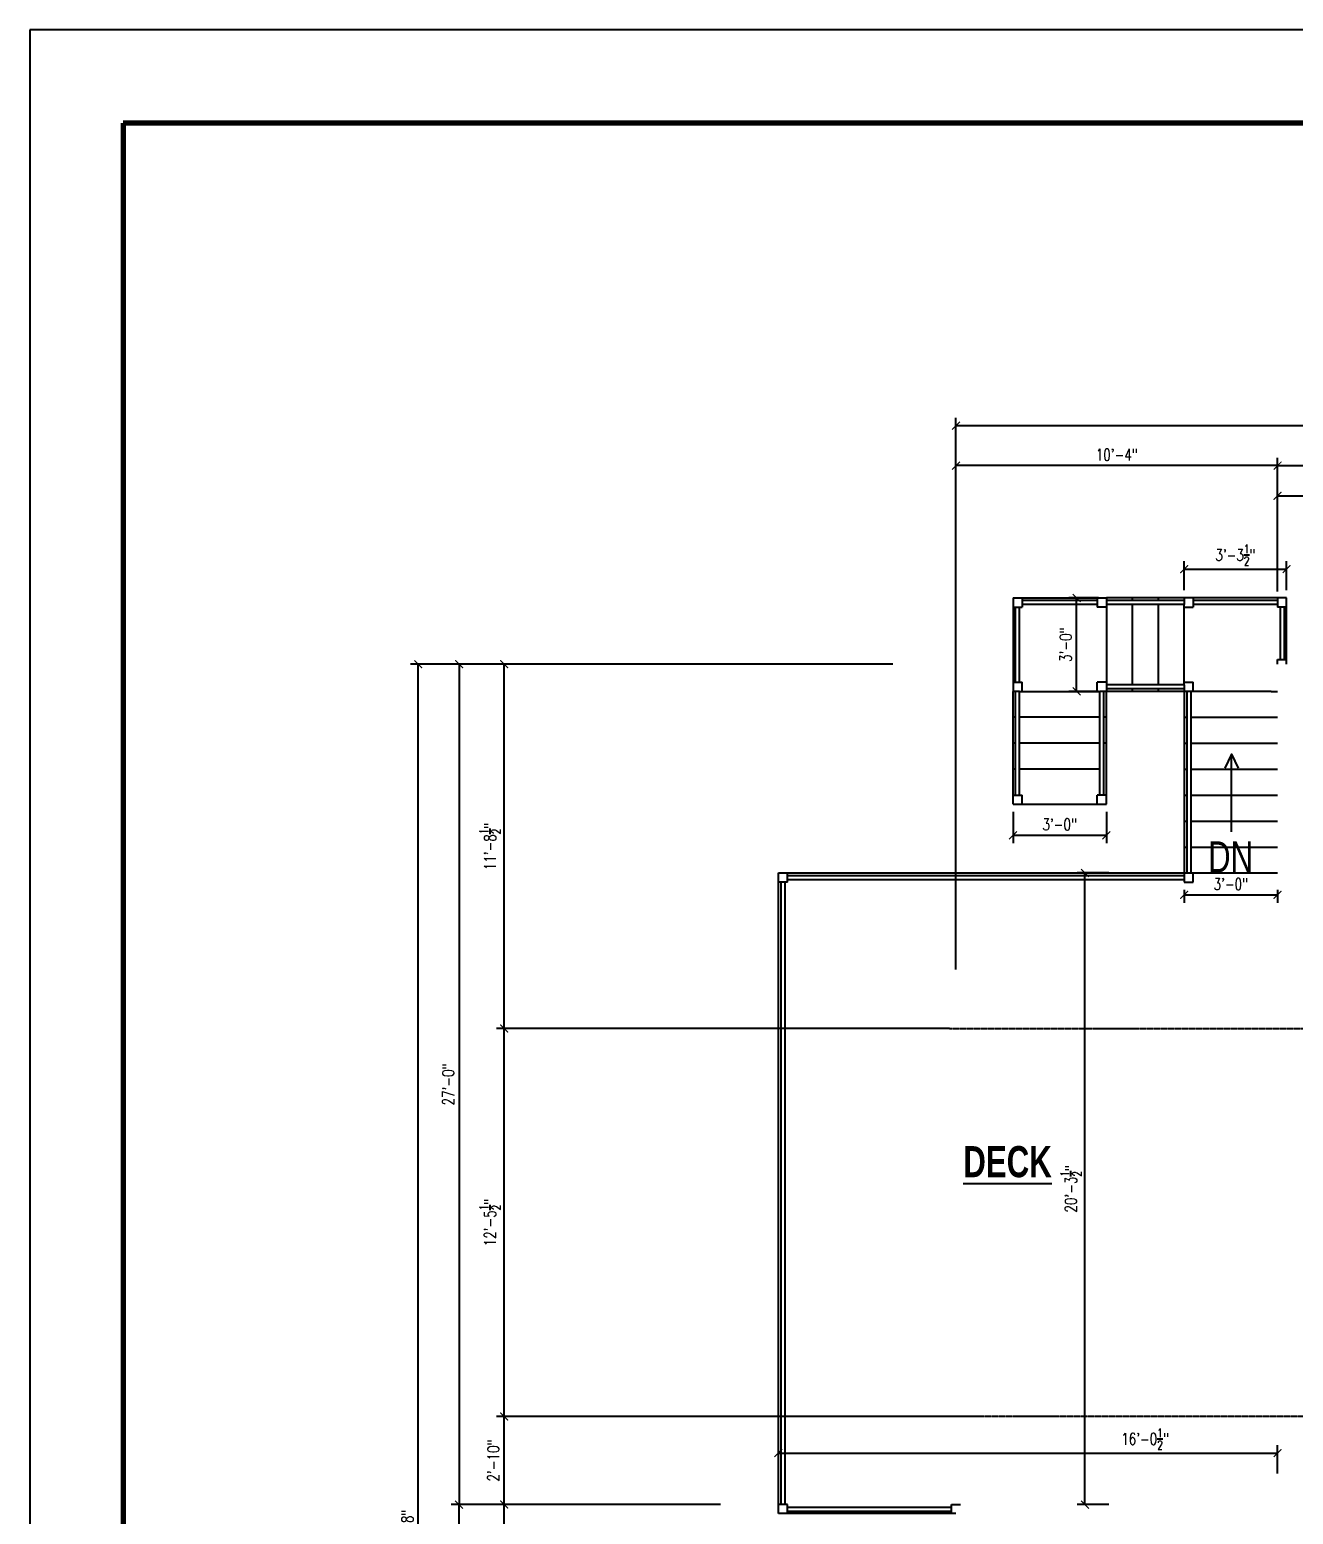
# Model space of a CAD drawing. Header units: inches. Extents: x 43 to 7578, y 1297 to 3809.
# Drawn here: x 43 to 530, y 1877 to 2449 of the extents above; entities that cross this region are included whole.
import ezdxf

# ---------------------------------------------------------------- set-up
doc = ezdxf.new("R2010")
doc.units = ezdxf.units.IN
doc.header["$LTSCALE"] = 0.5
doc.header["$MEASUREMENT"] = 0
doc.linetypes.add('CENTER2', pattern=[1.125, 0.75, -0.125, 0.125, -0.125])
doc.styles.add('Annotative', font='romans.shx', dxfattribs={"width": 0.75})
doc.styles.add('Arch-Dim', font='romans.shx', dxfattribs={"width": 0.75})
doc.dimstyles.new('Annotative', dxfattribs={"dimscale": 96, "dimtxt": 0.09375, "dimasz": 0.0625, "dimexe": 0.0625, "dimexo": 0.0625, "dimgap": 0.03125, "dimtad": 1, "dimdec": 4, "dimzin": 3, "dimdsep": 46, "dimlunit": 4, "dimtxsty": 'Arch-Dim', "dimblk": 'ARCHTICK', "dimcen": 0.09375, "dimazin": 2, "dimtfac": 0.75, "dimtdec": 4, "dimtix": 1, "dimtmove": 2, "dimatfit": 3, "dimfxl": 1, "dimtolj": 1, "dimtzin": 0, "dimarcsym": 0})

# ---------------------------------------------------------------- blocks, each defined once
blk = doc.blocks.new('_ArchTick')
at = {"color": 0, "linetype": 'ByBlock', "const_width": 0.15}
blk.add_lwpolyline([(-0.5, -0.5), (0.5, 0.5)], dxfattribs=at)
blk = doc.blocks.new('*D179')
at = {"color": 0, "lineweight": -2, "transparency": 16777216}
for p, q in [((523.95, 2232.62), (523.95, 2284.15)), ((1007.95, 2224.34), (1007.95, 2284.15)), ((523.95, 2281.15), (1007.95, 2281.15))]:
    blk.add_line(p, q, dxfattribs=at)
at = {"layer": 'Defpoints', "color": 0, "transparency": 16777216}
for p in [(1007.95, 2281.15), (523.95, 2229.62), (1007.95, 2221.34)]:
    blk.add_point(p, dxfattribs=at)
at = {"color": 0, "lineweight": -2, "transparency": 16777216, "xscale": 3, "yscale": 3, "zscale": 3, "rotation": 180}
blk.add_blockref('_ArchTick', (523.95, 2281.15), dxfattribs=at)
at = {"color": 0, "lineweight": -2, "transparency": 16777216, "xscale": 3, "yscale": 3, "zscale": 3}
blk.add_blockref('_ArchTick', (1007.95, 2281.15), dxfattribs=at)
at = {"color": 0, "transparency": 16777216, "insert": (765.95, 2285.33), "char_height": 4.5, "attachment_point": 5, "style": 'Arch-Dim'}
blk.add_mtext('\\A1;40\'-4"', dxfattribs=at)
blk = doc.blocks.new('*D186')
at = {"color": 0, "lineweight": -2, "transparency": 16777216}
for p, q in [((523.95, 2233.12), (523.95, 2272.47)), ((623.95, 2240.78), (623.95, 2272.47)), ((523.95, 2269.47), (623.95, 2269.47))]:
    blk.add_line(p, q, dxfattribs=at)
at = {"layer": 'Defpoints', "color": 0, "transparency": 16777216}
for p in [(623.95, 2269.47), (623.95, 2237.78), (523.95, 2230.12)]:
    blk.add_point(p, dxfattribs=at)
at = {"color": 0, "lineweight": -2, "transparency": 16777216, "xscale": 3, "yscale": 3, "zscale": 3, "rotation": 180}
blk.add_blockref('_ArchTick', (523.95, 2269.47), dxfattribs=at)
at = {"color": 0, "lineweight": -2, "transparency": 16777216, "xscale": 3, "yscale": 3, "zscale": 3}
blk.add_blockref('_ArchTick', (623.95, 2269.47), dxfattribs=at)
at = {"color": 0, "transparency": 16777216, "insert": (573.95, 2273.65), "char_height": 4.5, "attachment_point": 5, "style": 'Arch-Dim'}
blk.add_mtext('\\A1;8\'-4"', dxfattribs=at)
blk = doc.blocks.new('*D192')
at = {"color": 0, "lineweight": -2, "transparency": 16777216}
for p, q in [((309.17, 1880.62), (222.72, 1880.62)), ((225.72, 1798.62), (225.72, 1880.62)), ((285.18, 1798.62), (222.72, 1798.62))]:
    blk.add_line(p, q, dxfattribs=at)
at = {"layer": 'Defpoints', "color": 0, "transparency": 16777216}
for p in [(225.72, 1880.62), (312.17, 1880.62), (288.18, 1798.62)]:
    blk.add_point(p, dxfattribs=at)
at = {"color": 0, "lineweight": -2, "transparency": 16777216, "xscale": 3, "yscale": 3, "zscale": 3}
for p, rotation in [((225.72, 1880.62), 90), ((225.72, 1798.62), 270)]:
    blk.add_blockref('_ArchTick', p, dxfattribs=dict(at, rotation=rotation))
at = {"color": 0, "transparency": 16777216, "insert": (221.55, 1841.12), "char_height": 4.5, "attachment_point": 5, "rotation": 90, "style": 'Arch-Dim'}
blk.add_mtext('\\A1;6\'-10"', dxfattribs=at)
blk = doc.blocks.new('*D193')
at = {"color": 0, "lineweight": -2, "transparency": 16777216}
for p, q in [((408.44, 1914.62), (222.72, 1914.62)), ((225.72, 1880.62), (225.72, 1914.62)), ((309.17, 1880.62), (222.72, 1880.62))]:
    blk.add_line(p, q, dxfattribs=at)
at = {"layer": 'Defpoints', "color": 0, "transparency": 16777216}
for p in [(225.72, 1914.62), (411.44, 1914.62), (312.17, 1880.62)]:
    blk.add_point(p, dxfattribs=at)
at = {"color": 0, "lineweight": -2, "transparency": 16777216, "xscale": 3, "yscale": 3, "zscale": 3}
for p, rotation in [((225.72, 1914.62), 90), ((225.72, 1880.62), 270)]:
    blk.add_blockref('_ArchTick', p, dxfattribs=dict(at, rotation=rotation))
at = {"color": 0, "transparency": 16777216, "insert": (221.55, 1897.62), "char_height": 4.5, "attachment_point": 5, "rotation": 90, "style": 'Arch-Dim'}
blk.add_mtext('\\A1;2\'-10"', dxfattribs=at)
blk = doc.blocks.new('*D194')
at = {"color": 0, "lineweight": -2, "transparency": 16777216}
for p, q in [((397.41, 2064.12), (222.72, 2064.12)), ((225.72, 1914.62), (225.72, 2064.12)), ((408.44, 1914.62), (222.72, 1914.62))]:
    blk.add_line(p, q, dxfattribs=at)
at = {"layer": 'Defpoints', "color": 0, "transparency": 16777216}
for p in [(225.72, 2064.12), (400.41, 2064.12), (411.44, 1914.62)]:
    blk.add_point(p, dxfattribs=at)
at = {"color": 0, "lineweight": -2, "transparency": 16777216, "xscale": 3, "yscale": 3, "zscale": 3}
for p, rotation in [((225.72, 2064.12), 90), ((225.72, 1914.62), 270)]:
    blk.add_blockref('_ArchTick', p, dxfattribs=dict(at, rotation=rotation))
at = {"color": 0, "transparency": 16777216, "insert": (220.29, 1989.37), "char_height": 4.5, "attachment_point": 5, "rotation": 90, "style": 'Arch-Dim'}
blk.add_mtext('\\A1;12\'-5{\\H0.750000x;\\S1/2;}"', dxfattribs=at)
blk = doc.blocks.new('*D195')
at = {"color": 0, "lineweight": -2, "transparency": 16777216}
for p, q in [((375.63, 2204.62), (222.72, 2204.62)), ((225.72, 2064.12), (225.72, 2204.62)), ((397.41, 2064.12), (222.72, 2064.12))]:
    blk.add_line(p, q, dxfattribs=at)
at = {"layer": 'Defpoints', "color": 0, "transparency": 16777216}
for p in [(225.72, 2204.62), (378.63, 2204.62), (400.41, 2064.12)]:
    blk.add_point(p, dxfattribs=at)
at = {"color": 0, "lineweight": -2, "transparency": 16777216, "xscale": 3, "yscale": 3, "zscale": 3}
for p, rotation in [((225.72, 2204.62), 90), ((225.72, 2064.12), 270)]:
    blk.add_blockref('_ArchTick', p, dxfattribs=dict(at, rotation=rotation))
at = {"color": 0, "transparency": 16777216, "insert": (220.29, 2134.37), "char_height": 4.5, "attachment_point": 5, "rotation": 90, "style": 'Arch-Dim'}
blk.add_mtext('\\A1;11\'-8{\\H0.750000x;\\S1/2;}"', dxfattribs=at)
blk = doc.blocks.new('*D197')
at = {"color": 0, "lineweight": -2, "transparency": 16777216}
for p, q in [((309.17, 1880.62), (205.33, 1880.62)), ((208.33, 1716.62), (208.33, 1880.62)), ((365.05, 1716.62), (205.33, 1716.62))]:
    blk.add_line(p, q, dxfattribs=at)
at = {"layer": 'Defpoints', "color": 0, "transparency": 16777216}
for p in [(208.33, 1880.62), (312.17, 1880.62), (368.05, 1716.62)]:
    blk.add_point(p, dxfattribs=at)
at = {"color": 0, "lineweight": -2, "transparency": 16777216, "xscale": 3, "yscale": 3, "zscale": 3}
for p, rotation in [((208.33, 1880.62), 90), ((208.33, 1716.62), 270)]:
    blk.add_blockref('_ArchTick', p, dxfattribs=dict(at, rotation=rotation))
at = {"color": 0, "transparency": 16777216, "insert": (204.15, 1798.62), "char_height": 4.5, "attachment_point": 5, "rotation": 90, "style": 'Arch-Dim'}
blk.add_mtext('\\A1;13\'-8"', dxfattribs=at)
blk = doc.blocks.new('*D215')
at = {"color": 0, "lineweight": -2, "transparency": 16777216}
for p, q in [((375.63, 2204.62), (189.61, 2204.62)), ((192.61, 1536.62), (192.61, 2204.62)), ((468.17, 1536.62), (189.61, 1536.62))]:
    blk.add_line(p, q, dxfattribs=at)
at = {"layer": 'Defpoints', "color": 0, "transparency": 16777216}
for p in [(192.61, 2204.62), (378.63, 2204.62), (471.17, 1536.62)]:
    blk.add_point(p, dxfattribs=at)
at = {"color": 0, "lineweight": -2, "transparency": 16777216, "xscale": 3, "yscale": 3, "zscale": 3}
for p, rotation in [((192.61, 2204.62), 90), ((192.61, 1536.62), 270)]:
    blk.add_blockref('_ArchTick', p, dxfattribs=dict(at, rotation=rotation))
at = {"color": 0, "transparency": 16777216, "insert": (188.43, 1870.62), "char_height": 4.5, "attachment_point": 5, "rotation": 90, "style": 'Arch-Dim'}
blk.add_mtext('\\A1;55\'-8"', dxfattribs=at)
blk = doc.blocks.new('*D259')
at = {"color": 0, "lineweight": -2, "transparency": 16777216}
for p, q in [((458.95, 2124.12), (446.69, 2124.12)), ((449.69, 1880.62), (449.69, 2124.12)), ((458.95, 1880.62), (446.69, 1880.62))]:
    blk.add_line(p, q, dxfattribs=at)
at = {"layer": 'Defpoints', "color": 0, "transparency": 16777216}
for p in [(449.69, 2124.12), (461.95, 2124.12), (461.95, 1880.62)]:
    blk.add_point(p, dxfattribs=at)
at = {"color": 0, "lineweight": -2, "transparency": 16777216, "xscale": 3, "yscale": 3, "zscale": 3}
for p, rotation in [((449.69, 2124.12), 90), ((449.69, 1880.62), 270)]:
    blk.add_blockref('_ArchTick', p, dxfattribs=dict(at, rotation=rotation))
at = {"color": 0, "transparency": 16777216, "insert": (444.25, 2002.38), "char_height": 4.5, "attachment_point": 5, "rotation": 90, "style": 'Arch-Dim'}
blk.add_mtext('\\A1;20\'-3{\\H0.750000x;\\S1/2;}"', dxfattribs=at)
blk = doc.blocks.new('*D260')
at = {"color": 0, "lineweight": -2, "transparency": 16777216}
for p, q in [((331.45, 1892.55), (331.45, 1903.49)), ((331.45, 1900.49), (523.95, 1900.49)), ((523.95, 1892.55), (523.95, 1903.49))]:
    blk.add_line(p, q, dxfattribs=at)
at = {"layer": 'Defpoints', "color": 0, "transparency": 16777216}
for p in [(523.95, 1900.49), (331.45, 1889.55), (523.95, 1889.55)]:
    blk.add_point(p, dxfattribs=at)
at = {"color": 0, "lineweight": -2, "transparency": 16777216, "xscale": 3, "yscale": 3, "zscale": 3, "rotation": 180}
blk.add_blockref('_ArchTick', (331.45, 1900.49), dxfattribs=at)
at = {"color": 0, "lineweight": -2, "transparency": 16777216, "xscale": 3, "yscale": 3, "zscale": 3}
blk.add_blockref('_ArchTick', (523.95, 1900.49), dxfattribs=at)
at = {"color": 0, "transparency": 16777216, "insert": (472.85, 1905.93), "char_height": 4.5, "attachment_point": 5, "style": 'Arch-Dim'}
blk.add_mtext('\\A1;16\'-0{\\H0.750000x;\\S1/2;}"', dxfattribs=at)
blk = doc.blocks.new('*D261')
at = {"color": 0, "lineweight": -2, "transparency": 16777216}
for p, q in [((421.95, 2147.63), (421.95, 2135.63)), ((457.95, 2147.63), (457.95, 2135.63)), ((421.95, 2138.63), (457.95, 2138.63))]:
    blk.add_line(p, q, dxfattribs=at)
at = {"layer": 'Defpoints', "color": 0, "transparency": 16777216}
for p in [(421.95, 2150.63), (457.95, 2150.63), (457.95, 2138.63)]:
    blk.add_point(p, dxfattribs=at)
at = {"color": 0, "lineweight": -2, "transparency": 16777216, "xscale": 3, "yscale": 3, "zscale": 3, "rotation": 180}
blk.add_blockref('_ArchTick', (421.95, 2138.63), dxfattribs=at)
at = {"color": 0, "lineweight": -2, "transparency": 16777216, "xscale": 3, "yscale": 3, "zscale": 3}
blk.add_blockref('_ArchTick', (457.95, 2138.63), dxfattribs=at)
at = {"color": 0, "transparency": 16777216, "insert": (439.95, 2142.81), "char_height": 4.5, "attachment_point": 5, "style": 'Arch-Dim'}
blk.add_mtext('\\A1;3\'-0"', dxfattribs=at)
blk = doc.blocks.new('*D262')
at = {"color": 0, "lineweight": -2, "transparency": 16777216}
for p, q in [((487.95, 2117.62), (487.95, 2112.66)), ((487.95, 2115.66), (523.95, 2115.66)), ((523.95, 2117.62), (523.95, 2112.66))]:
    blk.add_line(p, q, dxfattribs=at)
at = {"layer": 'Defpoints', "color": 0, "transparency": 16777216}
for p in [(487.95, 2120.62), (523.95, 2120.62), (523.95, 2115.66)]:
    blk.add_point(p, dxfattribs=at)
at = {"color": 0, "lineweight": -2, "transparency": 16777216, "xscale": 3, "yscale": 3, "zscale": 3, "rotation": 180}
blk.add_blockref('_ArchTick', (487.95, 2115.66), dxfattribs=at)
at = {"color": 0, "lineweight": -2, "transparency": 16777216, "xscale": 3, "yscale": 3, "zscale": 3}
blk.add_blockref('_ArchTick', (523.95, 2115.66), dxfattribs=at)
at = {"color": 0, "transparency": 16777216, "insert": (505.95, 2119.84), "char_height": 4.5, "attachment_point": 5, "style": 'Arch-Dim'}
blk.add_mtext('\\A1;3\'-0"', dxfattribs=at)
blk = doc.blocks.new('*D263')
at = {"color": 0, "lineweight": -2, "transparency": 16777216}
for p, q in [((454.95, 2230.13), (443.47, 2230.13)), ((446.47, 2194.13), (446.47, 2230.13)), ((454.95, 2194.13), (443.47, 2194.13))]:
    blk.add_line(p, q, dxfattribs=at)
at = {"layer": 'Defpoints', "color": 0, "transparency": 16777216}
for p in [(446.47, 2230.13), (457.95, 2230.13), (457.95, 2194.13)]:
    blk.add_point(p, dxfattribs=at)
at = {"color": 0, "lineweight": -2, "transparency": 16777216, "xscale": 3, "yscale": 3, "zscale": 3}
for p, rotation in [((446.47, 2230.13), 90), ((446.47, 2194.13), 270)]:
    blk.add_blockref('_ArchTick', p, dxfattribs=dict(at, rotation=rotation))
at = {"color": 0, "transparency": 16777216, "insert": (442.29, 2212.13), "char_height": 4.5, "attachment_point": 5, "rotation": 90, "style": 'Arch-Dim'}
blk.add_mtext('\\A1;3\'-0"', dxfattribs=at)
blk = doc.blocks.new('*D318')
at = {"color": 0, "lineweight": -2, "transparency": 16777216}
for p, q in [((399.95, 2086.89), (399.95, 2284.15)), ((523.95, 2232.62), (523.95, 2284.15)), ((523.95, 2281.15), (399.95, 2281.15))]:
    blk.add_line(p, q, dxfattribs=at)
at = {"layer": 'Defpoints', "color": 0, "transparency": 16777216}
for p in [(399.95, 2281.15), (523.95, 2229.62), (399.95, 2083.89)]:
    blk.add_point(p, dxfattribs=at)
at = {"color": 0, "lineweight": -2, "transparency": 16777216, "xscale": 3, "yscale": 3, "zscale": 3, "rotation": 180}
blk.add_blockref('_ArchTick', (399.95, 2281.15), dxfattribs=at)
at = {"color": 0, "lineweight": -2, "transparency": 16777216, "xscale": 3, "yscale": 3, "zscale": 3}
blk.add_blockref('_ArchTick', (523.95, 2281.15), dxfattribs=at)
at = {"color": 0, "transparency": 16777216, "insert": (461.95, 2285.33), "char_height": 4.5, "attachment_point": 5, "style": 'Arch-Dim'}
blk.add_mtext('\\A1;10\'-4"', dxfattribs=at)
blk = doc.blocks.new('*D319')
at = {"color": 0, "lineweight": -2, "transparency": 16777216}
for p, q in [((399.95, 2089.89), (399.95, 2299.57)), ((399.95, 2296.57), (1007.95, 2296.57)), ((1007.95, 2227.34), (1007.95, 2299.57))]:
    blk.add_line(p, q, dxfattribs=at)
at = {"layer": 'Defpoints', "color": 0, "transparency": 16777216}
for p in [(1007.95, 2296.57), (1007.95, 2224.34), (399.95, 2086.89)]:
    blk.add_point(p, dxfattribs=at)
at = {"color": 0, "lineweight": -2, "transparency": 16777216, "xscale": 3, "yscale": 3, "zscale": 3, "rotation": 180}
blk.add_blockref('_ArchTick', (399.95, 2296.57), dxfattribs=at)
at = {"color": 0, "lineweight": -2, "transparency": 16777216, "xscale": 3, "yscale": 3, "zscale": 3}
blk.add_blockref('_ArchTick', (1007.95, 2296.57), dxfattribs=at)
at = {"color": 0, "transparency": 16777216, "insert": (703.95, 2300.75), "char_height": 4.5, "attachment_point": 5, "style": 'Arch-Dim'}
blk.add_mtext('\\A1;50\'-8"', dxfattribs=at)
blk = doc.blocks.new('*D320')
at = {"color": 0, "lineweight": -2, "transparency": 16777216}
for p, q in [((375.63, 2204.62), (205.33, 2204.62)), ((208.33, 2204.62), (208.33, 1880.62)), ((309.17, 1880.62), (205.33, 1880.62))]:
    blk.add_line(p, q, dxfattribs=at)
at = {"layer": 'Defpoints', "color": 0, "transparency": 16777216}
for p in [(378.63, 2204.62), (208.33, 1880.62), (312.17, 1880.62)]:
    blk.add_point(p, dxfattribs=at)
at = {"color": 0, "lineweight": -2, "transparency": 16777216, "xscale": 3, "yscale": 3, "zscale": 3}
for p, rotation in [((208.33, 2204.62), 90), ((208.33, 1880.62), 270)]:
    blk.add_blockref('_ArchTick', p, dxfattribs=dict(at, rotation=rotation))
at = {"color": 0, "transparency": 16777216, "insert": (204.15, 2042.62), "char_height": 4.5, "attachment_point": 5, "rotation": 90, "style": 'Arch-Dim'}
blk.add_mtext('\\A1;27\'-0"', dxfattribs=at)
blk = doc.blocks.new('*D473')
at = {"color": 0, "lineweight": -2, "transparency": 16777216}
for p, q in [((487.95, 2233.12), (487.95, 2244.27)), ((527.45, 2233.12), (527.45, 2244.27)), ((487.95, 2241.27), (527.45, 2241.27))]:
    blk.add_line(p, q, dxfattribs=at)
at = {"layer": 'Defpoints', "color": 0, "transparency": 16777216}
for p in [(527.45, 2241.27), (487.95, 2230.12), (527.45, 2230.12)]:
    blk.add_point(p, dxfattribs=at)
at = {"color": 0, "lineweight": -2, "transparency": 16777216, "xscale": 3, "yscale": 3, "zscale": 3, "rotation": 180}
blk.add_blockref('_ArchTick', (487.95, 2241.27), dxfattribs=at)
at = {"color": 0, "lineweight": -2, "transparency": 16777216, "xscale": 3, "yscale": 3, "zscale": 3}
blk.add_blockref('_ArchTick', (527.45, 2241.27), dxfattribs=at)
at = {"color": 0, "transparency": 16777216, "insert": (507.7, 2246.71), "char_height": 4.5, "attachment_point": 5, "style": 'Arch-Dim'}
blk.add_mtext('\\A1;3\'-3{\\H0.750000x;\\S1/2;}"', dxfattribs=at)

msp = doc.modelspace()

# ---------------------------------------------------------------- linework, layer by layer
for p, q in [((421.95449, 2230.125), (457.95449, 2230.125)), ((421.95449, 2230.125), (421.95449, 2194.125)), ((421.95449, 2226.625), (425.45449, 2226.625)), ((422.95449, 2197.625), (422.95449, 2226.625)), ((424.45449, 2197.625), (424.45449, 2226.625)), ((425.45449, 2230.125), (425.45449, 2226.625)), ((454.45449, 2229.125), (425.45449, 2229.125)), ((454.45449, 2227.625), (425.45449, 2227.625)), ((454.45449, 2230.125), (454.45449, 2226.625)), ((457.95449, 2226.625), (454.45449, 2226.625)), ((457.95449, 2230.125), (457.95449, 2194.125)), ((487.95449, 2230.125), (457.95449, 2230.125)), ((487.95449, 2229.125), (457.95449, 2229.125)), ((457.95449, 2227.625), (457.95449, 2196.625)), ((487.95449, 2227.625), (457.95449, 2227.625)), ((467.95449, 2230.125), (467.95449, 2229.125)), ((467.95449, 2227.625), (467.95449, 2196.625)), ((477.95449, 2230.125), (477.95449, 2229.125)), ((477.95449, 2227.625), (477.95449, 2196.625)), ((527.45449, 2230.125), (487.95449, 2230.125)), ((487.95449, 2230.125), (487.95449, 2229.125)), ((487.95449, 2229.125), (487.95449, 2227.625)), ((487.95449, 2196.625), (487.95449, 2227.625)), ((487.95449, 2226.625), (491.45449, 2226.625)), ((491.45449, 2230.125), (491.45449, 2226.625)), ((523.95449, 2229.125), (491.45449, 2229.125)), ((523.95449, 2227.625), (491.45449, 2227.625)), ((523.95449, 2230.125), (523.95449, 2226.625)), ((527.45449, 2226.625), (523.95449, 2226.625)), ((524.95449, 2226.625), (524.95449, 2206.375)), ((526.45449, 2226.625), (526.45449, 2206.375)), ((527.45449, 2204.625), (527.45449, 2230.125)), ((523.95449, 2204.625), (523.95449, 2206.375)), ((523.95449, 2206.375), (527.45449, 2206.375)), ((421.95449, 2197.625), (425.45449, 2197.625)), ((422.95449, 2194.125), (421.95449, 2194.125)), ((421.95449, 2150.625), (421.95449, 2194.125)), ((422.95449, 2154.125), (422.95449, 2194.125)), ((424.45449, 2194.125), (422.95449, 2194.125)), ((424.45449, 2154.125), (424.45449, 2194.125)), ((424.45449, 2194.125), (455.45449, 2194.125)), ((425.45449, 2194.125), (425.45449, 2197.625)), ((457.95449, 2197.625), (454.45449, 2197.625)), ((454.45449, 2194.125), (454.45449, 2197.625)), ((455.45449, 2154.125), (455.45449, 2194.125)), ((456.95449, 2194.125), (455.45449, 2194.125)), ((457.95449, 2194.125), (456.95449, 2194.125)), ((456.95449, 2154.125), (456.95449, 2194.125)), ((487.95449, 2196.625), (457.95449, 2196.625)), ((487.95449, 2195.125), (457.95449, 2195.125)), ((457.95449, 2150.625), (457.95449, 2194.125)), ((487.95449, 2194.125), (457.95449, 2194.125)), ((467.95449, 2195.125), (467.95449, 2194.125)), ((477.95449, 2195.125), (477.95449, 2194.125)), ((487.95449, 2197.625), (491.45449, 2197.625)), ((487.95449, 2196.625), (487.95449, 2195.125)), ((487.95449, 2195.125), (487.95449, 2194.125)), ((487.95449, 2194.125), (487.95449, 2124.125)), ((488.95449, 2194.125), (487.95449, 2194.125)), ((488.95449, 2194.125), (488.95449, 2124.125)), ((490.45449, 2194.125), (488.95449, 2194.125)), ((490.45449, 2194.125), (490.45449, 2124.125)), ((521.45449, 2194.125), (490.45449, 2194.125)), ((491.45449, 2194.125), (491.45449, 2197.625)), ((521.45449, 2194.125), (522.95449, 2194.125)), ((522.95449, 2194.125), (523.95449, 2194.125)), ((422.95449, 2184.125), (421.95449, 2184.125)), ((455.45449, 2184.125), (424.45449, 2184.125)), ((457.95449, 2184.125), (456.95449, 2184.125)), ((487.95449, 2184.125), (488.95449, 2184.125)), ((490.45449, 2184.125), (523.95449, 2184.125)), ((422.95449, 2174.125), (421.95449, 2174.125)), ((455.45449, 2174.125), (424.45449, 2174.125)), ((457.95449, 2174.125), (456.95449, 2174.125)), ((487.95449, 2174.125), (488.95449, 2174.125)), ((490.45449, 2174.125), (523.95449, 2174.125)), ((506.21295, 2169.94278), (508.74866, 2164.50493)), ((422.95449, 2164.125), (421.95449, 2164.125)), ((455.45449, 2164.125), (424.45449, 2164.125)), ((487.95449, 2164.125), (488.95449, 2164.125)), ((490.45449, 2164.125), (523.95449, 2164.125)), ((421.95449, 2154.125), (425.45449, 2154.125)), ((425.45449, 2150.625), (425.45449, 2154.125)), ((457.95449, 2154.125), (454.45449, 2154.125)), ((454.45449, 2150.625), (454.45449, 2154.125)), ((487.95449, 2154.125), (488.95449, 2154.125)), ((490.45449, 2154.125), (523.95449, 2154.125)), ((421.95449, 2150.625), (457.95449, 2150.625)), ((487.95449, 2144.125), (488.95449, 2144.125)), ((490.45449, 2144.125), (523.95449, 2144.125)), ((487.95449, 2134.125), (488.95449, 2134.125)), ((490.45449, 2134.125), (523.95449, 2134.125)), ((331.45448, 1877.125), (331.45448, 2124.125)), ((331.45448, 2124.125), (523.95449, 2124.125)), ((334.95448, 2120.625), (334.95448, 2124.125)), ((487.95449, 2124.125), (487.95449, 2120.625)), ((491.45449, 2120.625), (491.45448, 2124.125)), ((334.95448, 2120.625), (331.45448, 2120.625)), ((332.45448, 2120.625), (332.45448, 1880.625)), ((333.95448, 2120.625), (333.95448, 1880.625)), ((334.95448, 2123.125), (487.95449, 2123.125)), ((334.95448, 2121.625), (487.95449, 2121.625)), ((487.95449, 2120.625), (491.45449, 2120.625)), ((334.95448, 1880.625), (331.45448, 1880.625)), ((334.95448, 1877.125), (334.95448, 1880.625)), ((334.95448, 1879.625), (398.20449, 1879.625)), ((334.95448, 1878.125), (398.20449, 1878.125)), ((398.20449, 1877.125), (398.20449, 1880.625)), ((398.20449, 1880.625), (401.70449, 1880.625)), ((399.95449, 1877.125), (331.45448, 1877.125))]:
    msp.add_line(p, q)
at = {"linetype": 'CENTER2'}
for p, q in [((397.40891, 2064.125), (538.61603, 2064.125)), ((544.45902, 1914.625), (408.43638, 1914.625))]:
    msp.add_line(p, q, dxfattribs=at)
msp.add_lwpolyline([(42.74877, 2449.21089), (42.74877, 1297.21089), (1770.74877, 1297.21089), (1770.74877, 2449.21089)], close=True)
at = {"lineweight": 70}
msp.add_lwpolyline([(78.74877, 2413.21089), (78.74877, 1333.21089), (1734.74877, 1333.21089), (1734.74877, 2413.21089)], close=True, dxfattribs=at)
msp.add_lwpolyline([(506.21295, 2139.94278), (506.21295, 2169.94278), (503.67724, 2164.50493)])

# ---------------------------------------------------------------- texts
at = {"insert": (505.84496, 2130.32471), "char_height": 12, "attachment_point": 5, "style": 'Annotative'}
msp.add_mtext_dynamic_manual_height_columns('{\\fCityBlueprint|b0|i0|c2|p2;DN}', width=14.4375, gutter_width=22.5, heights=[0], dxfattribs=at).dxf.set("width", 28.875)
at = {"insert": (402.78371, 2018.82734), "char_height": 12, "attachment_point": 1, "style": 'Annotative'}
msp.add_mtext_dynamic_manual_height_columns('{\\fCityBlueprint|b1|i0|c2|p2;\\LDECK}', width=9.778855, gutter_width=22.5, heights=[0], dxfattribs=at)

# ---------------------------------------------------------------- dimensions: what is measured, and where the dimension line sits
for base, p1, p2, picture, middle in [((1007.95449, 2296.57076), (399.95449, 2086.88952), (1007.95449, 2224.33739), '*D319', (703.95449, 2300.74933)), ((399.95449, 2281.15404), (523.95449, 2229.625), (399.95449, 2083.88952), '*D318', (461.95449, 2285.33261)), ((1007.95449, 2281.15404), (523.95449, 2229.625), (1007.95449, 2221.33739), '*D179', (765.95449, 2285.33261)), ((623.95449, 2269.46816), (523.95449, 2230.125), (623.95449, 2237.77578), '*D186', (573.95449, 2273.64673)), ((527.45449, 2241.27219), (487.95449, 2230.125), (527.45449, 2230.125), '*D473', (507.70449, 2246.70969)), ((457.95449, 2138.6281), (421.95449, 2150.625), (457.95449, 2150.625), '*D261', (439.95449, 2142.80667)), ((523.95449, 2115.66166), (487.95449, 2120.625), (523.95449, 2120.625), '*D262', (505.95449, 2119.84023))]:
    dim = msp.add_linear_dim(base=base, p1=p1, p2=p2, dimstyle='Annotative')
    dim.commit()
    dim.dimension.update_dxf_attribs({"geometry": picture, "text_midpoint": middle})
for base, p1, p2, picture, middle in [((446.47017, 2230.125), (457.95449, 2194.125), (457.9545, 2230.125), '*D263', (442.2916, 2212.125)), ((192.60631, 2204.625), (471.17215, 1536.625), (378.63114, 2204.625), '*D215', (188.42774, 1870.625)), ((208.32801, 1880.625), (378.63114, 2204.625), (312.16562, 1880.625), '*D320', (204.14944, 2042.625)), ((225.72378, 2204.625), (400.40891, 2064.125), (378.63114, 2204.625), '*D195', (220.28628, 2134.375)), ((449.68983, 2124.125), (461.95449, 1880.625), (461.95449, 2124.125), '*D259', (444.25233, 2002.375)), ((225.72378, 2064.125), (411.43638, 1914.625), (400.40891, 2064.125), '*D194', (220.28628, 1989.375)), ((225.72378, 1914.625), (312.16562, 1880.625), (411.43638, 1914.625), '*D193', (221.54521, 1897.625)), ((208.32801, 1880.625), (368.05447, 1716.625), (312.16562, 1880.625), '*D197', (204.14944, 1798.625))]:
    dim = msp.add_linear_dim(base=base, p1=p1, p2=p2, angle=90, dimstyle='Annotative')
    dim.commit()
    dim.dimension.update_dxf_attribs({"geometry": picture, "text_midpoint": middle})
dim = msp.add_linear_dim(base=(523.95449, 1900.49393), p1=(331.45448, 1889.55099), p2=(523.95449, 1889.55099), dimstyle='Annotative')
dim.commit()
dim.dimension.update_dxf_attribs({"geometry": '*D260', "text_midpoint": (472.85164, 1905.93143), "dimtype": 160})
dim = msp.add_linear_dim(base=(225.72378, 1880.625), p1=(288.17623, 1798.625), p2=(312.16562, 1880.625), angle=90, dimstyle='Annotative')
dim.commit()
dim.dimension.update_dxf_attribs({"geometry": '*D192', "text_midpoint": (221.54521, 1841.125), "dimtype": 160})

doc.saveas('drawing.dxf')
